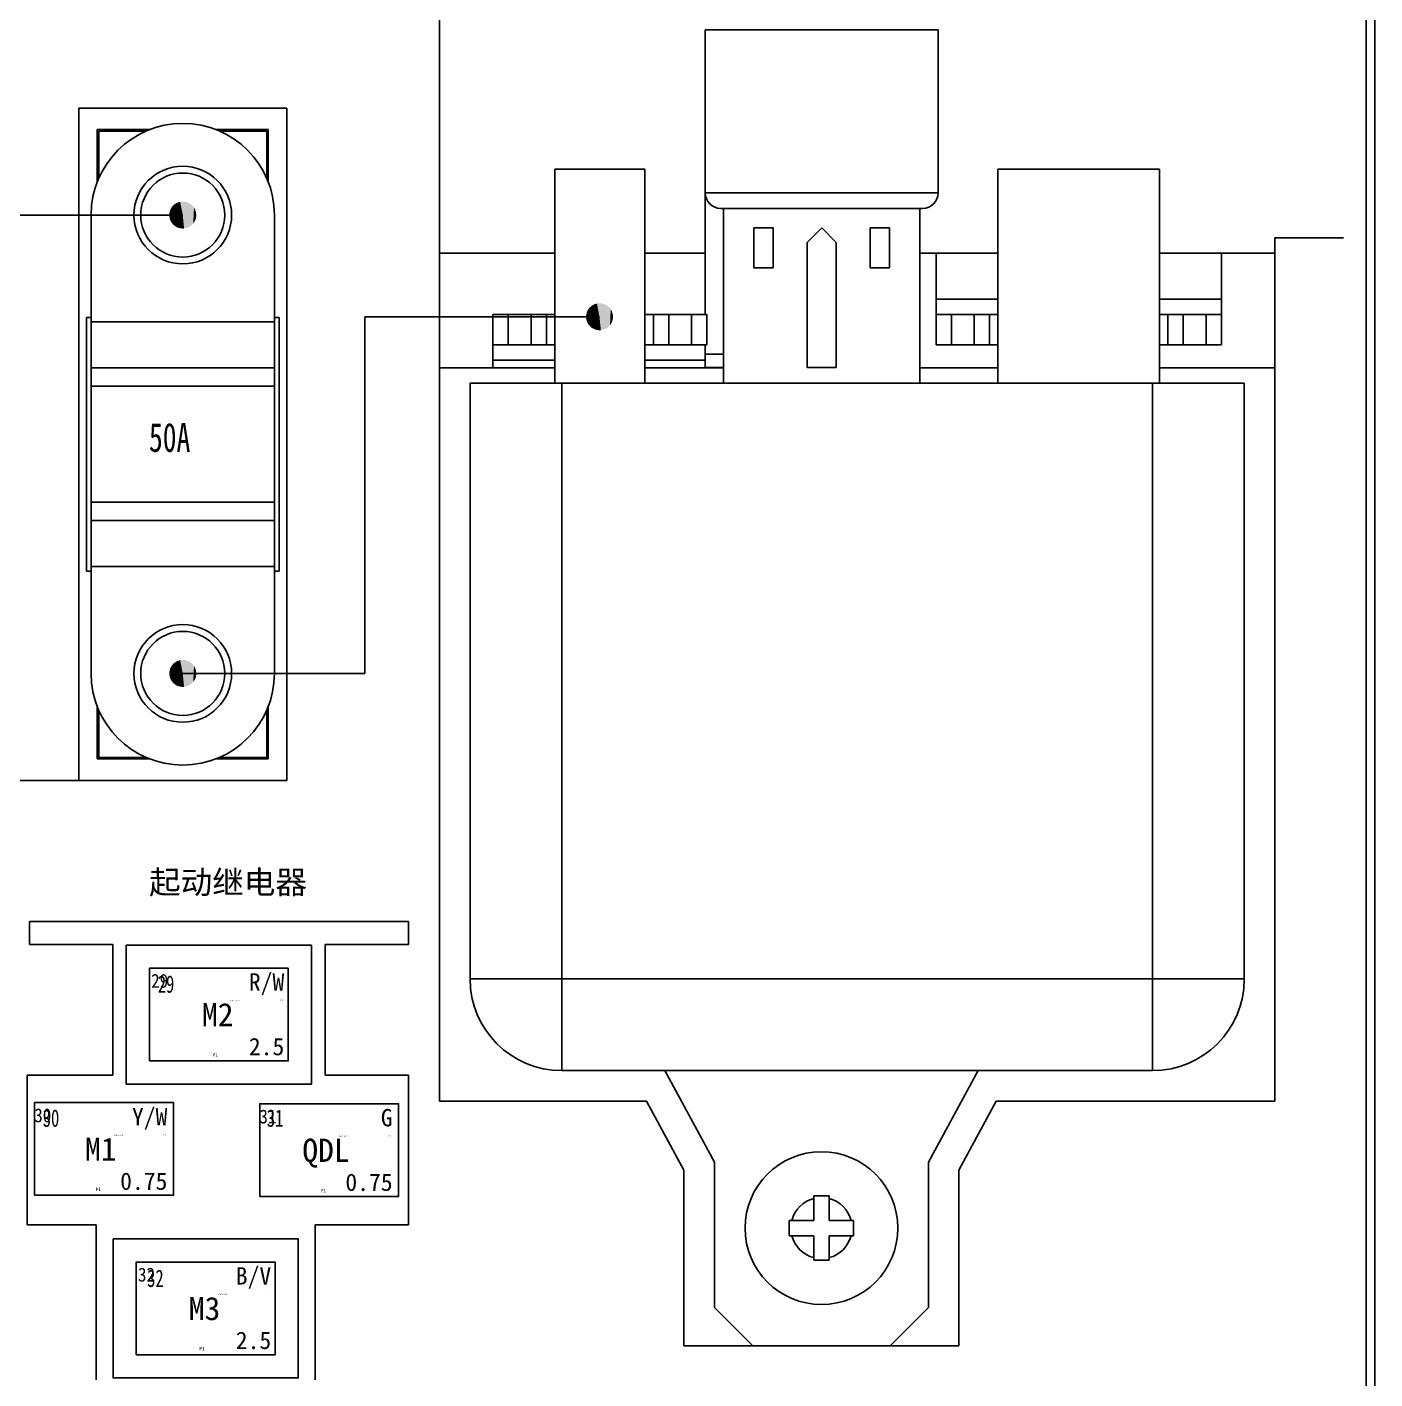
# Model space of a CAD drawing. Header units: millimetres. Extents: x -2653 to 6698, y -4403 to -42.
# Drawn here: x -1153.1 to -1036.7, y -778.5 to -661.7 of the extents above; entities that cross this region are included whole.
import ezdxf
from ezdxf.enums import TextEntityAlignment as Align

# ---------------------------------------------------------------- set-up
doc = ezdxf.new("R2010")
doc.units = ezdxf.units.MM
doc.header["$MEASUREMENT"] = 0
doc.layers.add('文字', color=3, linetype='Continuous')
doc.layers.add('轮廓线', color=7, linetype='Continuous')
for name, color, linetype, plot in [('隐藏-剥皮长度', 2, 'Continuous', False), ('隐藏-加余量', 1, 'Continuous', False), ('隐藏-备注', 1, 'Continuous', False), ('隐藏-孔位', 1, 'Continuous', False), ('隐藏-对应端子', 2, 'Continuous', False), ('隐藏-规格', 1, 'Continuous', False), ('隐藏-辅助信息', 3, 'Continuous', False), ('隐藏-防水栓', 2, 'Continuous', False)]:
    doc.layers.add(name, color=color, linetype=linetype, plot=plot)
doc.styles.add('CL', font='', dxfattribs={"height": 2})
doc.styles.get("Standard").update_dxf_attribs({"font": 'txt', "bigfont": 'gbcbig.shx'})
doc.styles.add('灯泡', font='', dxfattribs={"width": 0.7})
doc.styles.get('CL').set_extended_font_data('SimSun')
doc.styles.get('灯泡').set_extended_font_data('NSimSun')

# ---------------------------------------------------------------- blocks, each defined once
blk = doc.blocks.new('BX22012-1成')
at = {"color": 0, "lineweight": -3}
for p, q in [((1204.68, 284), (1204.68, 76.12)), ((1205.45, 284), (1205.45, 76.11)), ((1124.63, 146.69), (1124.63, 250.31)), ((1167.71, 239.24), (1147.59, 239.24)), ((1093.47, 232.49), (1093.47, 174.41)), ((1147.59, 225.16), (1167.71, 225.16)), ((1102.45, 223.25), (1044.27, 223.25)), ((1196.8, 221.27), (1196.8, 146.69)), ((1094.13, 214.41), (1094.13, 192.49)), ((1094.13, 192.49), (1094.13, 214.41)), ((1110.77, 192.49), (1110.77, 214.41)), ((1110.77, 214.41), (1110.77, 192.49)), ((1111.43, 192.49), (1111.43, 214.41)), ((1118.19, 183.65), (1118.19, 214.46)), ((1118.19, 214.46), (1138.45, 214.46)), ((1127.27, 208.73), (1127.27, 157.25)), ((1135.19, 208.73), (1186.84, 208.73)), ((1135.19, 208.73), (1135.19, 157.25)), ((1186.24, 157.25), (1186.24, 208.73)), ((1194.16, 157.25), (1194.16, 208.73)), ((1096.77, 174.41), (1033.81, 174.41)), ((1089.21, 162.21), (1121.94, 162.21)), ((1186.24, 157.25), (1135.19, 157.25)), ((1186.24, 149.33), (1135.19, 149.33))]:
    blk.add_line(p, q, dxfattribs=at)
at = {"color": 0, "lineweight": -3, "ltscale": 0.352045}
for p, q in [((1147.59, 225.16), (1147.59, 239.24)), ((1167.71, 225.16), (1167.71, 239.24))]:
    blk.add_line(p, q, dxfattribs=at)
at = {"color": 0, "lineweight": -3, "ltscale": 0.448799}
for p, q in [((1111.43, 232.49), (1093.47, 232.49)), ((1111.43, 174.41), (1093.47, 174.41))]:
    blk.add_line(p, q, dxfattribs=at)
at = {"color": 0, "lineweight": -3, "ltscale": 0.3399}
blk.add_line((1111.43, 232.49), (1111.43, 218.89), dxfattribs=at)
at = {"color": 0, "lineweight": -3, "ltscale": 0.113718}
for p, q in [((1095.06, 230.64), (1095.06, 226.09)), ((1095.06, 230.64), (1099.61, 230.64)), ((1095.06, 180.81), (1095.06, 176.26)), ((1099.61, 176.26), (1095.06, 176.26))]:
    blk.add_line(p, q, dxfattribs=at)
at = {"color": 0, "lineweight": -3, "ltscale": 0.10237}
for p, q in [((1095.19, 230.51), (1095.19, 226.42)), ((1099.28, 230.51), (1095.19, 230.51)), ((1109.71, 226.42), (1109.71, 230.51)), ((1095.19, 176.39), (1099.28, 176.39))]:
    blk.add_line(p, q, dxfattribs=at)
at = {"color": 0, "lineweight": -3, "ltscale": 0.113715}
for p, q in [((1105.29, 230.64), (1109.84, 230.64)), ((1109.84, 176.26), (1105.29, 176.26))]:
    blk.add_line(p, q, dxfattribs=at)
at = {"color": 0, "lineweight": -3, "ltscale": 0.102367}
for p, q in [((1109.71, 230.51), (1105.61, 230.51)), ((1105.61, 176.39), (1109.71, 176.39))]:
    blk.add_line(p, q, dxfattribs=at)
at = {"color": 0, "lineweight": -3, "ltscale": 0.113713}
blk.add_line((1109.84, 226.09), (1109.84, 230.64), dxfattribs=at)
at = {"color": 0, "lineweight": -3, "ltscale": 0.462}
for p, q in [((1134.59, 208.73), (1134.59, 227.21)), ((1142.38, 208.73), (1142.38, 227.21)), ((1172.87, 208.73), (1172.87, 227.21)), ((1186.84, 208.73), (1186.84, 227.21))]:
    blk.add_line(p, q, dxfattribs=at)
at = {"color": 0, "lineweight": -3, "ltscale": 0.194699}
blk.add_line((1142.38, 227.21), (1134.59, 227.21), dxfattribs=at)
at = {"color": 0, "lineweight": -3, "ltscale": 0.194701}
blk.add_line((1186.84, 227.21), (1172.87, 227.21), dxfattribs=at)
at = {"color": 0, "lineweight": -3, "ltscale": 0.262218}
blk.add_line((1147.59, 214.67), (1147.59, 225.16), dxfattribs=at)
at = {"color": 0, "lineweight": -3, "ltscale": 0.231}
for p, q in [((1094.53, 214.01), (1094.53, 223.25)), ((1110.37, 223.25), (1110.37, 214.01)), ((1094.53, 183.65), (1094.53, 192.89)), ((1110.37, 192.89), (1110.37, 183.65))]:
    blk.add_line(p, q, dxfattribs=at)
at = {"color": 0, "lineweight": -3, "ltscale": 0.435864}
blk.add_line((1148.93, 223.82), (1166.37, 223.82), dxfattribs=at)
at = {"color": 0, "lineweight": -3, "ltscale": 0.37719}
for p, q in [((1149.17, 208.73), (1149.17, 223.82)), ((1166.13, 208.73), (1166.13, 223.82))]:
    blk.add_line(p, q, dxfattribs=at)
at = {"color": 0, "lineweight": -3, "ltscale": 0.041911}
for p, q in [((1151.78, 222.14), (1153.46, 222.14)), ((1153.46, 218.7), (1151.78, 218.7))]:
    blk.add_line(p, q, dxfattribs=at)
at = {"color": 0, "lineweight": -3, "ltscale": 0.086026}
for p, q in [((1151.78, 218.7), (1151.78, 222.14)), ((1153.46, 218.7), (1153.46, 222.14)), ((1161.84, 218.7), (1161.84, 222.14)), ((1163.52, 218.7), (1163.52, 222.14))]:
    blk.add_line(p, q, dxfattribs=at)
at = {"color": 0, "lineweight": -3, "ltscale": 0.044452}
for p, q in [((1157.65, 222.14), (1156.39, 220.88)), ((1158.91, 220.88), (1157.65, 222.14))]:
    blk.add_line(p, q, dxfattribs=at)
at = {"color": 0, "lineweight": -3, "ltscale": 0.04191}
for p, q in [((1161.84, 222.14), (1163.52, 222.14)), ((1163.52, 218.7), (1161.84, 218.7))]:
    blk.add_line(p, q, dxfattribs=at)
at = {"color": 0, "lineweight": -3, "ltscale": 0.270319}
for p, q in [((1156.39, 220.88), (1156.39, 210.07)), ((1158.91, 210.07), (1158.91, 220.88))]:
    blk.add_line(p, q, dxfattribs=at)
at = {"color": 0, "lineweight": -3, "ltscale": 0.148499}
blk.add_line((1196.8, 221.27), (1202.74, 221.27), dxfattribs=at)
at = {"color": 0, "lineweight": -3, "ltscale": 0.249149}
for p, q in [((1134.59, 219.95), (1124.63, 219.95)), ((1134.59, 210.05), (1124.63, 210.05))]:
    blk.add_line(p, q, dxfattribs=at)
at = {"color": 0, "lineweight": -3, "ltscale": 0.130257}
for p, q in [((1147.59, 219.95), (1142.38, 219.95)), ((1147.59, 210.71), (1142.38, 210.71))]:
    blk.add_line(p, q, dxfattribs=at)
at = {"color": 0, "lineweight": -3, "ltscale": 0.168518}
for p, q in [((1172.87, 219.95), (1166.13, 219.95)), ((1172.87, 210.05), (1166.13, 210.05))]:
    blk.add_line(p, q, dxfattribs=at)
at = {"color": 0, "lineweight": -3, "ltscale": 0.098999}
for p, q in [((1167.53, 215.99), (1167.53, 219.95)), ((1192.18, 215.99), (1192.18, 219.95))]:
    blk.add_line(p, q, dxfattribs=at)
at = {"color": 0, "lineweight": -3, "ltscale": 0.249152}
for p, q in [((1196.8, 219.95), (1186.84, 219.95)), ((1196.8, 210.05), (1186.84, 210.05))]:
    blk.add_line(p, q, dxfattribs=at)
at = {"color": 0, "lineweight": -3, "ltscale": 0.112201}
for p, q in [((1111.43, 214.41), (1111.43, 218.89)), ((1111.43, 188.01), (1111.43, 192.49))]:
    blk.add_line(p, q, dxfattribs=at)
at = {"color": 0, "lineweight": -3, "ltscale": 0.13365}
for p, q in [((1172.87, 215.99), (1167.53, 215.99)), ((1192.18, 215.99), (1186.84, 215.99))]:
    blk.add_line(p, q, dxfattribs=at)
at = {"color": 0, "lineweight": -3, "ltscale": 0.033}
for p, q in [((1167.53, 214.67), (1167.53, 215.99)), ((1192.18, 215.99), (1192.18, 214.67)), ((1129.25, 214.67), (1130.57, 214.67)), ((1132.55, 214.67), (1133.87, 214.67)), ((1146.41, 214.67), (1147.73, 214.67)), ((1167.53, 214.67), (1168.85, 214.67)), ((1170.83, 214.67), (1172.15, 214.67)), ((1187.56, 214.67), (1188.88, 214.67)), ((1129.25, 212.03), (1130.57, 212.03)), ((1129.25, 210.71), (1129.25, 212.03)), ((1132.55, 212.03), (1133.87, 212.03)), ((1146.41, 212.03), (1147.73, 212.03)), ((1167.53, 212.03), (1168.85, 212.03)), ((1170.83, 212.03), (1172.15, 212.03)), ((1187.56, 212.03), (1188.88, 212.03))]:
    blk.add_line(p, q, dxfattribs=at)
at = {"color": 0, "lineweight": -3, "ltscale": 0.009899}
for p, q in [((1094.53, 214.41), (1094.13, 214.41)), ((1094.53, 214.41), (1094.13, 214.41)), ((1094.53, 192.49), (1094.13, 192.49)), ((1094.53, 192.49), (1094.13, 192.49))]:
    blk.add_line(p, q, dxfattribs=at)
at = {"color": 0, "lineweight": -3, "ltscale": 0.099001}
for p, q in [((1094.53, 210.05), (1094.53, 214.01)), ((1110.37, 214.01), (1110.37, 210.05))]:
    blk.add_line(p, q, dxfattribs=at)
at = {"color": 0, "lineweight": -3, "ltscale": 0.396}
for p, q in [((1110.37, 214.01), (1094.53, 214.01)), ((1110.37, 210.05), (1094.53, 210.05)), ((1110.37, 208.47), (1094.53, 208.47)), ((1094.53, 198.43), (1110.37, 198.43)), ((1110.37, 196.85), (1094.53, 196.85)), ((1110.37, 192.89), (1094.53, 192.89))]:
    blk.add_line(p, q, dxfattribs=at)
at = {"color": 0, "lineweight": -3, "ltscale": 0.0099}
for p, q in [((1110.77, 214.41), (1110.37, 214.41)), ((1110.77, 214.41), (1110.37, 214.41)), ((1110.77, 192.49), (1110.37, 192.49)), ((1110.77, 192.49), (1110.37, 192.49))]:
    blk.add_line(p, q, dxfattribs=at)
at = {"color": 0, "lineweight": -3, "ltscale": 0.066}
for p, q in [((1129.25, 212.03), (1129.25, 214.67)), ((1130.57, 212.03), (1130.57, 214.67)), ((1132.55, 212.03), (1132.55, 214.67)), ((1133.87, 212.03), (1133.87, 214.67)), ((1143.11, 212.03), (1143.11, 214.67)), ((1144.43, 212.03), (1144.43, 214.67)), ((1146.41, 212.03), (1146.41, 214.67)), ((1147.73, 212.03), (1147.73, 214.67)), ((1167.53, 212.03), (1167.53, 214.67)), ((1168.85, 212.03), (1168.85, 214.67)), ((1170.83, 212.03), (1170.83, 214.67)), ((1172.15, 212.03), (1172.15, 214.67)), ((1187.56, 212.03), (1187.56, 214.67)), ((1188.88, 212.03), (1188.88, 214.67)), ((1190.86, 212.03), (1190.86, 214.67)), ((1192.18, 212.03), (1192.18, 214.67))]:
    blk.add_line(p, q, dxfattribs=at)
at = {"color": 0, "lineweight": -3, "ltscale": 0.0495}
for p, q in [((1132.55, 214.67), (1130.57, 214.67)), ((1170.83, 214.67), (1168.85, 214.67)), ((1132.55, 212.03), (1130.57, 212.03)), ((1170.83, 212.03), (1168.85, 212.03)), ((1089.21, 162.21), (1089.21, 160.23)), ((1121.94, 162.21), (1121.94, 160.23))]:
    blk.add_line(p, q, dxfattribs=at)
at = {"color": 0, "lineweight": -3, "ltscale": 0.01815}
for p, q in [((1133.87, 214.67), (1134.59, 214.67)), ((1172.15, 214.67), (1172.87, 214.67)), ((1186.84, 214.67), (1187.56, 214.67)), ((1133.87, 212.03), (1134.59, 212.03)), ((1172.15, 212.03), (1172.87, 212.03)), ((1186.84, 212.03), (1187.56, 212.03))]:
    blk.add_line(p, q, dxfattribs=at)
at = {"color": 0, "lineweight": -3, "ltscale": 0.018152}
for p, q in [((1142.38, 214.67), (1143.11, 214.67)), ((1142.38, 212.03), (1143.11, 212.03))]:
    blk.add_line(p, q, dxfattribs=at)
at = {"color": 0, "lineweight": -3, "ltscale": 0.032999}
for p, q in [((1143.11, 214.67), (1144.43, 214.67)), ((1190.86, 214.67), (1192.18, 214.67)), ((1143.11, 212.03), (1144.43, 212.03)), ((1190.86, 212.03), (1192.18, 212.03)), ((1158.29, 138.51), (1156.97, 138.51)), ((1156.97, 132.96), (1158.29, 132.96))]:
    blk.add_line(p, q, dxfattribs=at)
at = {"color": 0, "lineweight": -3, "ltscale": 0.049501}
for p, q in [((1146.41, 214.67), (1144.43, 214.67)), ((1190.86, 214.67), (1188.88, 214.67)), ((1146.41, 212.03), (1144.43, 212.03)), ((1190.86, 212.03), (1188.88, 212.03))]:
    blk.add_line(p, q, dxfattribs=at)
at = {"color": 0, "lineweight": -3, "ltscale": 0.019635}
blk.add_line((1147.59, 211.24), (1147.59, 212.03), dxfattribs=at)
at = {"color": 0, "lineweight": -3, "ltscale": 0.133649}
blk.add_line((1134.59, 210.71), (1129.25, 210.71), dxfattribs=at)
at = {"color": 0, "lineweight": -3, "ltscale": 0.016499}
blk.add_line((1129.25, 210.71), (1129.25, 210.05), dxfattribs=at)
at = {"color": 0, "lineweight": -3, "ltscale": 0.029337}
blk.add_line((1147.59, 210.07), (1147.59, 211.24), dxfattribs=at)
at = {"color": 0, "lineweight": -3, "ltscale": 0.039398}
for p, q in [((1147.59, 211.24), (1149.17, 211.24)), ((1147.59, 210.07), (1149.17, 210.07))]:
    blk.add_line(p, q, dxfattribs=at)
at = {"color": 0, "lineweight": -3, "ltscale": 0.039601}
for p, q in [((1094.53, 208.47), (1094.53, 210.05)), ((1110.37, 210.05), (1110.37, 208.47))]:
    blk.add_line(p, q, dxfattribs=at)
at = {"color": 0, "lineweight": -3, "ltscale": 0.169652}
blk.add_line((1149.17, 210.05), (1142.38, 210.05), dxfattribs=at)
at = {"color": 0, "lineweight": -3, "ltscale": 0.000527954}
blk.add_line((1147.73, 210.05), (1147.73, 210.07), dxfattribs=at)
at = {"color": 0, "lineweight": -3, "ltscale": 0.062863}
blk.add_line((1156.39, 210.07), (1158.91, 210.07), dxfattribs=at)
at = {"color": 0, "lineweight": -3, "ltscale": 0.250799}
for p, q in [((1094.53, 198.43), (1094.53, 208.47)), ((1110.37, 208.47), (1110.37, 198.43))]:
    blk.add_line(p, q, dxfattribs=at)
at = {"color": 0, "lineweight": -3, "ltscale": 0.198}
for p, q in [((1127.27, 208.73), (1135.19, 208.73)), ((1127.27, 157.25), (1135.19, 157.25)), ((1135.19, 149.33), (1135.19, 157.25)), ((1186.24, 149.33), (1186.24, 157.25))]:
    blk.add_line(p, q, dxfattribs=at)
at = {"color": 0, "lineweight": -3, "ltscale": 0.424127}
blk.add_line((1166.13, 208.73), (1149.17, 208.73), dxfattribs=at)
at = {"color": 0, "lineweight": -3, "ltscale": 0.198001}
for p, q in [((1186.24, 208.73), (1194.16, 208.73)), ((1194.16, 157.25), (1186.24, 157.25))]:
    blk.add_line(p, q, dxfattribs=at)
at = {"color": 0, "lineweight": -3, "ltscale": 0.0396}
for p, q in [((1094.53, 196.85), (1094.53, 198.43)), ((1110.37, 198.43), (1110.37, 196.85))]:
    blk.add_line(p, q, dxfattribs=at)
at = {"color": 0, "lineweight": -3, "ltscale": 0.099}
for p, q in [((1094.53, 192.89), (1094.53, 196.85)), ((1110.37, 196.85), (1110.37, 192.89))]:
    blk.add_line(p, q, dxfattribs=at)
at = {"color": 0, "lineweight": -3, "ltscale": 0.339899}
blk.add_line((1111.43, 188.01), (1111.43, 174.41), dxfattribs=at)
at = {"color": 0, "lineweight": -3, "ltscale": 0.393605}
blk.add_line((1102.45, 183.65), (1118.19, 183.65), dxfattribs=at)
at = {"color": 0, "lineweight": -3, "ltscale": 0.102369}
for p, q in [((1095.19, 180.48), (1095.19, 176.39)), ((1109.71, 176.39), (1109.71, 180.48))]:
    blk.add_line(p, q, dxfattribs=at)
at = {"color": 0, "lineweight": -3, "ltscale": 0.113714}
blk.add_line((1109.84, 176.26), (1109.84, 180.81), dxfattribs=at)
at = {"color": 0, "lineweight": -3, "ltscale": 0.17985}
for p, q in [((1096.4, 160.23), (1089.21, 160.23)), ((1096.4, 148.94), (1089, 148.94))]:
    blk.add_line(p, q, dxfattribs=at)
at = {"color": 0, "lineweight": -3, "ltscale": 0.28215}
for p, q in [((1096.4, 160.23), (1096.4, 148.94)), ((1114.75, 148.94), (1114.75, 160.23))]:
    blk.add_line(p, q, dxfattribs=at)
at = {"color": 0, "lineweight": -3, "ltscale": 0.179848}
for p, q in [((1121.94, 160.23), (1114.75, 160.23)), ((1121.94, 148.94), (1114.75, 148.94))]:
    blk.add_line(p, q, dxfattribs=at)
at = {"color": 0, "lineweight": -3, "ltscale": 0.323399}
for p, q in [((1089, 136), (1089, 148.94)), ((1121.94, 148.94), (1121.94, 136))]:
    blk.add_line(p, q, dxfattribs=at)
at = {"color": 0, "lineweight": -3, "ltscale": 0.225181}
for p, q in [((1148.39, 141.41), (1144.1, 149.33)), ((1166.87, 141.41), (1171.16, 149.33))]:
    blk.add_line(p, q, dxfattribs=at)
at = {"color": 0, "lineweight": -3, "ltscale": 0.44744}
blk.add_line((1142.52, 146.69), (1124.63, 146.69), dxfattribs=at)
at = {"color": 0, "lineweight": -3, "ltscale": 0.169144}
for p, q in [((1145.75, 140.74), (1142.52, 146.69)), ((1172.73, 146.69), (1169.51, 140.74))]:
    blk.add_line(p, q, dxfattribs=at)
at = {"color": 0, "lineweight": -3, "ltscale": 0.447441}
blk.add_line((1196.8, 146.69), (1172.73, 146.69), dxfattribs=at)
at = {"color": 0, "lineweight": -3, "ltscale": 0.313499}
for p, q in [((1148.39, 141.41), (1148.39, 128.87)), ((1166.87, 128.87), (1166.87, 141.41))]:
    blk.add_line(p, q, dxfattribs=at)
at = {"color": 0, "lineweight": -3, "ltscale": 0.379273}
for p, q in [((1145.75, 125.57), (1145.75, 140.74)), ((1169.51, 125.57), (1169.51, 140.74))]:
    blk.add_line(p, q, dxfattribs=at)
at = {"color": 0, "lineweight": -3, "ltscale": 0.005395}
for p, q in [((1156.97, 138.51), (1156.97, 138.29)), ((1158.29, 138.29), (1158.29, 138.51))]:
    blk.add_line(p, q, dxfattribs=at)
at = {"color": 0, "lineweight": -3, "ltscale": 0.047404}
for p, q in [((1156.97, 136.39), (1156.97, 138.29)), ((1158.29, 138.29), (1158.29, 136.39)), ((1158.29, 136.39), (1160.18, 136.39)), ((1156.97, 133.18), (1156.97, 135.07)), ((1160.18, 135.07), (1158.29, 135.07)), ((1158.29, 135.07), (1158.29, 133.18))]:
    blk.add_line(p, q, dxfattribs=at)
at = {"color": 0, "lineweight": -3, "ltscale": 0.18975}
blk.add_line((1089, 136), (1094.97, 136), dxfattribs=at)
at = {"color": 0, "lineweight": -3, "ltscale": 0.33495}
for p, q in [((1094.97, 136), (1094.97, 122.61)), ((1113.88, 136), (1113.88, 122.61))]:
    blk.add_line(p, q, dxfattribs=at)
at = {"color": 0, "lineweight": -3, "ltscale": 0.2508}
blk.add_line((1113.88, 136), (1121.94, 136), dxfattribs=at)
at = {"color": 0, "lineweight": -3, "ltscale": 0.0165}
for p, q in [((1154.85, 135.73), (1154.85, 136.39)), ((1154.85, 135.07), (1154.85, 135.73)), ((1160.4, 135.73), (1160.4, 136.39)), ((1160.4, 135.07), (1160.4, 135.73))]:
    blk.add_line(p, q, dxfattribs=at)
at = {"color": 0, "lineweight": -3, "ltscale": 0.005396}
for p, q in [((1154.85, 136.39), (1155.07, 136.39)), ((1160.4, 136.39), (1160.18, 136.39)), ((1155.07, 135.07), (1154.85, 135.07)), ((1160.18, 135.07), (1160.4, 135.07)), ((1156.97, 133.18), (1156.97, 132.96)), ((1158.29, 133.18), (1158.29, 132.96))]:
    blk.add_line(p, q, dxfattribs=at)
at = {"color": 0, "lineweight": -3, "ltscale": 0.047406}
for p, q in [((1155.07, 136.39), (1156.97, 136.39)), ((1156.97, 135.07), (1155.07, 135.07))]:
    blk.add_line(p, q, dxfattribs=at)
at = {"color": 0, "lineweight": -3, "ltscale": 0.116673}
blk.add_line((1151.69, 125.57), (1148.39, 128.87), dxfattribs=at)
at = {"color": 0, "lineweight": -3, "ltscale": 0.116674}
blk.add_line((1163.57, 125.57), (1166.87, 128.87), dxfattribs=at)
at = {"color": 0, "lineweight": -3, "ltscale": 0.1485}
for p, q in [((1145.75, 125.57), (1151.69, 125.57)), ((1163.57, 125.57), (1169.51, 125.57))]:
    blk.add_line(p, q, dxfattribs=at)
at = {"color": 0, "lineweight": -3, "ltscale": 0.296999}
blk.add_line((1151.69, 125.57), (1163.57, 125.57), dxfattribs=at)
for points in [[(1097.56, 160.17), (1113.56, 160.17), (1113.56, 148.17), (1097.56, 148.17)], [(1096.43, 134.79), (1112.43, 134.79), (1112.43, 122.79), (1096.43, 122.79)]]:
    blk.add_lwpolyline(points, close=True)
at = {"color": 0, "lineweight": -3}
for points in [[(1099.56, 150.17), (1111.56, 150.17), (1111.56, 158.17), (1099.56, 158.17)], [(1089.64, 138.57), (1101.64, 138.57), (1101.64, 146.57), (1089.64, 146.57)], [(1109.1, 138.47), (1121.1, 138.47), (1121.1, 146.47), (1109.1, 146.47)], [(1098.43, 124.79), (1110.43, 124.79), (1110.43, 132.79), (1098.43, 132.79)]]:
    blk.add_lwpolyline(points, close=True, dxfattribs=at)
for centre, radius in [((1102.45, 223.25), 4.22), ((1102.45, 223.25), 3.63), ((1102.45, 183.65), 4.22), ((1102.45, 183.65), 3.63), ((1157.63, 135.73), 6.6)]:
    blk.add_circle(centre, radius, dxfattribs=at)
for centre, radius, start, end in [((1102.45, 223.25), 7.92, 0, 180), ((1148.93, 225.16), 1.34, 180, 270), ((1166.37, 225.16), 1.34, 270, 0), ((1102.45, 183.65), 7.92, 180, 0), ((1135.19, 157.25), 7.92, 180, 270), ((1186.24, 157.25), 7.92, 270, 0), ((1157.63, 135.73), 2.64, 104.4775, 165.5225), ((1157.63, 135.73), 2.64, 14.4775, 75.5225), ((1157.63, 135.73), 2.64, 194.4775, 255.5225), ((1157.63, 135.73), 2.64, 284.4775, 345.5225)]:
    blk.add_arc(centre, radius, start, end, dxfattribs=at)
for points in [[(1102.45, 223.25), (1102.22, 224.39), (1101.8, 224.22), (1102, 224.33)], [(1102.45, 223.25), (1102.56, 222.09), (1102.22, 224.39), (1102.45, 224.42)], [(1102.68, 224.39), (1102.45, 224.42), (1102.68, 222.11), (1102.56, 222.09)], [(1102.68, 224.39), (1102.68, 222.11), (1102.9, 224.33), (1102.79, 222.13)], [(1102.79, 222.13), (1102.9, 222.17), (1102.9, 224.33), (1103, 222.22)], [(1102.9, 224.33), (1103, 222.22), (1103.1, 224.22), (1103.1, 222.28)], [(1102.45, 223.25), (1101.31, 223.48), (1101.29, 223.14), (1101.28, 223.25)], [(1102.45, 223.25), (1101.29, 223.14), (1101.33, 222.91), (1101.31, 223.02)], [(1102.45, 223.25), (1101.48, 223.9), (1101.31, 223.48), (1101.37, 223.7)], [(1102.45, 223.25), (1101.33, 222.91), (1101.42, 222.7), (1101.37, 222.8)], [(1102.45, 223.25), (1101.42, 222.7), (1101.55, 222.51), (1101.48, 222.6)], [(1102.45, 223.25), (1101.8, 224.22), (1101.48, 223.9), (1101.62, 224.08)], [(1102.45, 223.25), (1101.55, 222.51), (1101.71, 222.35), (1101.62, 222.42)], [(1102.45, 223.25), (1101.71, 222.35), (1101.9, 222.22), (1101.8, 222.28)], [(1102.45, 223.25), (1101.9, 222.22), (1102.11, 222.13), (1102, 222.17)], [(1102.45, 223.25), (1102.11, 222.13), (1102.34, 222.09), (1102.22, 222.11)], [(1102.45, 223.25), (1102.34, 222.09), (1102.56, 222.09), (1102.45, 222.08)], [(1103.27, 224.08), (1103.1, 224.22), (1103.27, 222.42), (1103.19, 222.35)], [(1103.1, 224.22), (1103.1, 222.28), (1103.19, 222.35)], [(1103.27, 224.08), (1103.27, 222.42), (1103.42, 223.9), (1103.35, 222.51)], [(1103.35, 222.51), (1103.42, 222.6), (1103.42, 223.9), (1103.48, 222.7)], [(1103.42, 223.9), (1103.48, 222.7), (1103.53, 223.7), (1103.53, 222.8)], [(1103.59, 223.48), (1103.53, 223.7), (1103.59, 223.02), (1103.57, 222.91)], [(1103.53, 223.7), (1103.53, 222.8), (1103.57, 222.91)], [(1103.59, 223.48), (1103.59, 223.02), (1103.62, 223.25), (1103.61, 223.14)], [(1138.45, 214.46), (1137.48, 215.11), (1137.31, 214.69), (1137.38, 214.91)], [(1138.45, 214.46), (1137.81, 215.43), (1137.48, 215.11), (1137.63, 215.29)], [(1138.45, 214.46), (1138.23, 215.61), (1137.81, 215.43), (1138.01, 215.54)], [(1138.45, 214.46), (1138.57, 213.3), (1138.23, 215.61), (1138.45, 215.63)], [(1138.68, 215.61), (1138.45, 215.63), (1138.68, 213.32), (1138.57, 213.3)], [(1138.68, 215.61), (1138.68, 213.32), (1138.9, 215.54), (1138.79, 213.35)], [(1138.79, 213.35), (1138.9, 213.39), (1138.9, 215.54), (1139, 213.44)], [(1138.9, 215.54), (1139, 213.44), (1139.1, 215.43), (1139.1, 213.49)], [(1139.28, 215.29), (1139.1, 215.43), (1139.28, 213.64), (1139.19, 213.56)], [(1139.1, 215.43), (1139.1, 213.49), (1139.19, 213.56)], [(1139.28, 215.29), (1139.28, 213.64), (1139.42, 215.11), (1139.36, 213.72)], [(1139.36, 213.72), (1139.42, 213.82), (1139.42, 215.11), (1139.48, 213.91)], [(1139.42, 215.11), (1139.48, 213.91), (1139.53, 214.91), (1139.53, 214.02)], [(1139.6, 214.69), (1139.53, 214.91), (1139.6, 214.24), (1139.57, 214.13)], [(1139.53, 214.91), (1139.53, 214.02), (1139.57, 214.13)], [(1138.45, 214.46), (1137.31, 214.69), (1137.29, 214.35), (1137.29, 214.46)], [(1138.45, 214.46), (1137.29, 214.35), (1137.34, 214.13), (1137.31, 214.24)], [(1138.45, 214.46), (1137.34, 214.13), (1137.42, 213.91), (1137.38, 214.02)], [(1138.45, 214.46), (1137.42, 213.91), (1137.55, 213.72), (1137.48, 213.82)], [(1138.45, 214.46), (1137.55, 213.72), (1137.71, 213.56), (1137.63, 213.64)], [(1138.45, 214.46), (1137.71, 213.56), (1137.9, 213.44), (1137.81, 213.49)], [(1138.45, 214.46), (1137.9, 213.44), (1138.11, 213.35), (1138.01, 213.39)], [(1138.45, 214.46), (1138.11, 213.35), (1138.34, 213.3), (1138.23, 213.32)], [(1138.45, 214.46), (1138.34, 213.3), (1138.57, 213.3), (1138.45, 213.3)], [(1139.6, 214.69), (1139.6, 214.24), (1139.62, 214.46), (1139.61, 214.35)], [(1102.45, 183.65), (1101.8, 184.62), (1101.48, 184.3), (1101.62, 184.48)], [(1102.45, 183.65), (1102.22, 184.79), (1101.8, 184.62), (1102, 184.73)], [(1102.45, 183.65), (1102.56, 182.49), (1102.22, 184.79), (1102.45, 184.82)], [(1102.68, 184.79), (1102.45, 184.82), (1102.68, 182.51), (1102.56, 182.49)], [(1102.68, 184.79), (1102.68, 182.51), (1102.9, 184.73), (1102.79, 182.53)], [(1102.79, 182.53), (1102.9, 182.57), (1102.9, 184.73), (1103, 182.62)], [(1102.9, 184.73), (1103, 182.62), (1103.1, 184.62), (1103.1, 182.68)], [(1103.27, 184.48), (1103.1, 184.62), (1103.27, 182.83), (1103.19, 182.75)], [(1103.1, 184.62), (1103.1, 182.68), (1103.19, 182.75)], [(1102.45, 183.65), (1101.31, 183.88), (1101.29, 183.54), (1101.28, 183.65)], [(1102.45, 183.65), (1101.29, 183.54), (1101.33, 183.31), (1101.31, 183.42)], [(1102.45, 183.65), (1101.48, 184.3), (1101.31, 183.88), (1101.37, 184.1)], [(1102.45, 183.65), (1101.33, 183.31), (1101.42, 183.1), (1101.37, 183.2)], [(1102.45, 183.65), (1101.42, 183.1), (1101.55, 182.91), (1101.48, 183)], [(1102.45, 183.65), (1101.55, 182.91), (1101.71, 182.75), (1101.62, 182.83)], [(1102.45, 183.65), (1101.71, 182.75), (1101.9, 182.62), (1101.8, 182.68)], [(1102.45, 183.65), (1101.9, 182.62), (1102.11, 182.53), (1102, 182.57)], [(1102.45, 183.65), (1102.11, 182.53), (1102.34, 182.49), (1102.22, 182.51)], [(1102.45, 183.65), (1102.34, 182.49), (1102.56, 182.49), (1102.45, 182.48)], [(1103.27, 184.48), (1103.27, 182.83), (1103.42, 184.3), (1103.35, 182.91)], [(1103.35, 182.91), (1103.42, 183), (1103.42, 184.3), (1103.48, 183.1)], [(1103.42, 184.3), (1103.48, 183.1), (1103.53, 184.1), (1103.53, 183.2)], [(1103.59, 183.88), (1103.53, 184.1), (1103.59, 183.42), (1103.57, 183.31)], [(1103.53, 184.1), (1103.53, 183.2), (1103.57, 183.31)], [(1103.59, 183.88), (1103.59, 183.42), (1103.62, 183.65), (1103.61, 183.54)]]:
    blk.add_solid(points, dxfattribs=at)
at = {"color": 0, "lineweight": -3, "char_height": 1.5, "width": 3.6791, "attachment_point": 1, "style": '灯泡'}
for s, insert in [('29', (1100.29, 157.56)), ('30', (1090.35, 145.98)), ('31', (1109.71, 145.98)), ('32', (1099.37, 132.14))]:
    blk.add_mtext(s, dxfattribs=dict(at, insert=insert))
at = {"layer": '文字', "color": 0, "lineweight": -3, "insert": (1099.53, 205.29), "char_height": 2.5, "width": 10.5673, "attachment_point": 1, "style": '灯泡'}
blk.add_mtext('50A', dxfattribs=at)
blk = doc.blocks.new('电线2')
at = {"layer": '轮廓线', "color": 7, "style": 'CL', "flags": 4}
for tag, p in [('颜色', (5.88, 2.8)), ('线径', (5.88, -2.78))]:
    blk.add_attdef(tag, text='', height=1.5, dxfattribs=at).set_placement(p, align=Align.MIDDLE_RIGHT)
blk.add_attdef('线号', text='', height=2, dxfattribs=at).set_placement((0.13, -0.02), align=Align.MIDDLE_CENTER)
at = {"layer": '隐藏-剥皮长度', "color": 2, "style": 'CL', "width": 0.9, "flags": 4}
blk.add_attdef('剥皮', text='', height=0.1, dxfattribs=at).set_placement((5.74, 1.22), align=Align.MIDDLE_RIGHT)
at = {"layer": '隐藏-加余量', "color": 1, "style": 'CL', "width": 0.9, "flags": 4}
blk.add_attdef('加余量', text='', height=0.1, dxfattribs=at).set_placement((5.74, 1.36), align=Align.MIDDLE_RIGHT)
at = {"layer": '隐藏-备注', "color": 1, "style": 'CL', "width": 0.9, "flags": 5}
blk.add_attdef('备注', text='', height=0.1, dxfattribs=at).set_placement((3.7, -1.38), align=Align.MIDDLE_CENTER)
at = {"layer": '隐藏-孔位', "color": 6, "style": 'CL', "width": 0.9, "flags": 4}
blk.add_attdef('孔位', text='', height=1.2, dxfattribs=at).set_placement((-5.62, 2.91), align=Align.MIDDLE_LEFT)
at = {"layer": '隐藏-对应端子', "color": 2, "style": 'CL', "width": 0.9, "flags": 4}
blk.add_attdef('对应簧片', text='', height=0.1, dxfattribs=at).set_placement((2.06, 1.21), align=Align.MIDDLE_RIGHT)
at = {"layer": '隐藏-规格', "color": 1, "style": 'CL', "width": 0.9, "flags": 5}
blk.add_attdef('规格', text='', height=0.2, dxfattribs=at).set_placement((5.74, -1.39), align=Align.MIDDLE_RIGHT)
at = {"layer": '隐藏-辅助信息', "color": 3, "style": 'CL', "width": 0.9, "flags": 5}
for tag, p in [('供方编码', (3.7, 1.24)), ('编码', (3.7, 1.37))]:
    blk.add_attdef(tag, text='', height=0.1, dxfattribs=at).set_placement(p, align=Align.MIDDLE_CENTER)
at = {"layer": '隐藏-辅助信息', "color": 2, "style": 'CL', "width": 0.9, "flags": 5}
for tag, p in [('辅助', (3.7, 1.51)), ('标识管', (3.7, -1.14))]:
    blk.add_attdef(tag, text='', height=0.1, dxfattribs=at).set_placement(p, align=Align.MIDDLE_CENTER)
at = {"layer": '隐藏-辅助信息', "color": 3, "style": 'CL', "width": 0.9, "flags": 5}
for tag, p in [('线种', (2.06, -1.26)), ('工位', (2.06, -1.38))]:
    blk.add_attdef(tag, text='', height=0.1, dxfattribs=at).set_placement(p, align=Align.MIDDLE_RIGHT)
at = {"layer": '隐藏-辅助信息', "color": 1, "style": 'CL', "width": 0.9, "flags": 5}
blk.add_attdef('选项', text='', height=0.1, dxfattribs=at).set_placement((3.7, -1.26), align=Align.MIDDLE_CENTER)
at = {"layer": '隐藏-辅助信息', "color": 4, "style": 'CL', "width": 0.9, "flags": 4}
blk.add_attdef('位置', text='', height=0.3, dxfattribs=at).set_placement((-0.09, -3.49), align=Align.MIDDLE_CENTER)
at = {"layer": '隐藏-防水栓', "color": 2, "style": 'CL', "width": 0.9, "flags": 4}
blk.add_attdef('防水栓', text='', height=0.1, dxfattribs=at).set_placement((2.06, 1.36), align=Align.MIDDLE_RIGHT)

msp = doc.modelspace()

# ---------------------------------------------------------------- block references
msp.add_blockref('BX22012-1成', (-2242.14, -901.24))
at = {"lineweight": -3}
ref = msp.add_blockref('电线2', (-1136.8, -747.05), dxfattribs=at)
ref.add_attrib('线号', 'M2', dxfattribs={"layer": '轮廓线', "color": 7, "height": 2, "style": 'CL'}).set_placement((-1136.67, -747.07), align=Align.MIDDLE_CENTER)
ref.add_attrib('线径', '2.5', dxfattribs={"layer": '轮廓线', "color": 7, "height": 1.5, "style": 'CL'}).set_placement((-1130.92, -749.83), align=Align.MIDDLE_RIGHT)
ref.add_attrib('颜色', 'R/W', dxfattribs={"layer": '轮廓线', "color": 7, "height": 1.5, "style": 'CL'}).set_placement((-1130.92, -744.25), align=Align.MIDDLE_RIGHT)
ref.add_attrib('孔位', '29', dxfattribs={"layer": '隐藏-孔位', "color": 6, "height": 1.2, "style": 'CL', "width": 0.9}).set_placement((-1142.42, -744.15), align=Align.MIDDLE_LEFT)
ref.add_attrib('剥皮', '5.5', dxfattribs={"layer": '隐藏-剥皮长度', "color": 2, "height": 0.1, "style": 'CL', "width": 0.9}).set_placement((-1131.06, -745.83), align=Align.MIDDLE_RIGHT)
ref.add_attrib('对应簧片', 'DJ621-F9.5D', dxfattribs={"layer": '隐藏-对应端子', "color": 2, "height": 0.1, "style": 'CL', "width": 0.9}).set_placement((-1134.74, -745.85), align=Align.MIDDLE_RIGHT)
ref.add_attrib('位置', 'P1', dxfattribs={"layer": '隐藏-辅助信息', "color": 4, "height": 0.3, "style": 'CL', "width": 0.9}).set_placement((-1136.89, -750.55), align=Align.MIDDLE_CENTER)
ref = msp.add_blockref('电线2', (-1146.9, -758.68), dxfattribs=at)
ref.add_attrib('线号', 'M1', dxfattribs={"layer": '轮廓线', "color": 7, "height": 2, "style": 'CL'}).set_placement((-1146.77, -758.7), align=Align.MIDDLE_CENTER)
ref.add_attrib('线径', '0.75', dxfattribs={"layer": '轮廓线', "color": 7, "height": 1.5, "style": 'CL'}).set_placement((-1141.02, -761.46), align=Align.MIDDLE_RIGHT)
ref.add_attrib('颜色', 'Y/W', dxfattribs={"layer": '轮廓线', "color": 7, "height": 1.5, "style": 'CL'}).set_placement((-1141.02, -755.88), align=Align.MIDDLE_RIGHT)
ref.add_attrib('孔位', '30', dxfattribs={"layer": '隐藏-孔位', "color": 6, "height": 1.2, "style": 'CL', "width": 0.9}).set_placement((-1152.52, -755.77), align=Align.MIDDLE_LEFT)
ref.add_attrib('剥皮', '5.0', dxfattribs={"layer": '隐藏-剥皮长度', "color": 2, "height": 0.1, "style": 'CL', "width": 0.9}).set_placement((-1141.16, -757.46), align=Align.MIDDLE_RIGHT)
ref.add_attrib('对应簧片', 'DJ621-W6.3A', dxfattribs={"layer": '隐藏-对应端子', "color": 2, "height": 0.1, "style": 'CL', "width": 0.9}).set_placement((-1144.84, -757.47), align=Align.MIDDLE_RIGHT)
ref.add_attrib('位置', 'P1', dxfattribs={"layer": '隐藏-辅助信息', "color": 4, "height": 0.3, "style": 'CL', "width": 0.9}).set_placement((-1146.99, -762.17), align=Align.MIDDLE_CENTER)
ref = msp.add_blockref('电线2', (-1127.44, -758.78), dxfattribs=at)
ref.add_attrib('线号', 'QDL', dxfattribs={"layer": '轮廓线', "color": 7, "height": 2, "style": 'CL'}).set_placement((-1127.32, -758.79), align=Align.MIDDLE_CENTER)
ref.add_attrib('线径', '0.75', dxfattribs={"layer": '轮廓线', "color": 7, "height": 1.5, "style": 'CL'}).set_placement((-1121.56, -761.55), align=Align.MIDDLE_RIGHT)
ref.add_attrib('颜色', 'G', dxfattribs={"layer": '轮廓线', "color": 7, "height": 1.5, "style": 'CL'}).set_placement((-1121.56, -755.97), align=Align.MIDDLE_RIGHT)
ref.add_attrib('孔位', '31', dxfattribs={"layer": '隐藏-孔位', "color": 6, "height": 1.2, "style": 'CL', "width": 0.9}).set_placement((-1133.07, -755.87), align=Align.MIDDLE_LEFT)
ref.add_attrib('剥皮', '5.0', dxfattribs={"layer": '隐藏-剥皮长度', "color": 2, "height": 0.1, "style": 'CL', "width": 0.9}).set_placement((-1121.7, -757.55), align=Align.MIDDLE_RIGHT)
ref.add_attrib('对应簧片', 'DJ621-W6.3A', dxfattribs={"layer": '隐藏-对应端子', "color": 2, "height": 0.1, "style": 'CL', "width": 0.9}).set_placement((-1125.39, -757.57), align=Align.MIDDLE_RIGHT)
ref.add_attrib('位置', 'P1', dxfattribs={"layer": '隐藏-辅助信息', "color": 4, "height": 0.3, "style": 'CL', "width": 0.9}).set_placement((-1127.54, -762.27), align=Align.MIDDLE_CENTER)
ref = msp.add_blockref('电线2', (-1137.93, -772.44), dxfattribs=at)
ref.add_attrib('线号', 'M3', dxfattribs={"layer": '轮廓线', "color": 7, "height": 2, "style": 'CL'}).set_placement((-1137.81, -772.46), align=Align.MIDDLE_CENTER)
ref.add_attrib('线径', '2.5', dxfattribs={"layer": '轮廓线', "color": 7, "height": 1.5, "style": 'CL'}).set_placement((-1132.05, -775.21), align=Align.MIDDLE_RIGHT)
ref.add_attrib('颜色', 'B/V', dxfattribs={"layer": '轮廓线', "color": 7, "height": 1.5, "style": 'CL'}).set_placement((-1132.05, -769.64), align=Align.MIDDLE_RIGHT)
ref.add_attrib('孔位', '32', dxfattribs={"layer": '隐藏-孔位', "color": 6, "height": 1.2, "style": 'CL', "width": 0.9}).set_placement((-1143.56, -769.53), align=Align.MIDDLE_LEFT)
ref.add_attrib('剥皮', '5.5', dxfattribs={"layer": '隐藏-剥皮长度', "color": 2, "height": 0.1, "style": 'CL', "width": 0.9}).set_placement((-1132.19, -771.22), align=Align.MIDDLE_RIGHT)
ref.add_attrib('对应簧片', 'DJ621-F9.5D', dxfattribs={"layer": '隐藏-对应端子', "color": 2, "height": 0.1, "style": 'CL', "width": 0.9}).set_placement((-1135.88, -771.23), align=Align.MIDDLE_RIGHT)
ref.add_attrib('位置', 'P1', dxfattribs={"layer": '隐藏-辅助信息', "color": 4, "height": 0.3, "style": 'CL', "width": 0.9}).set_placement((-1138.03, -775.93), align=Align.MIDDLE_CENTER)

# ---------------------------------------------------------------- texts
at = {"layer": '文字', "lineweight": -3, "insert": (-1142.6, -734.63), "char_height": 2, "width": 15.8483, "attachment_point": 1}
msp.add_mtext('{\\fSimSun|b0|i0|c134|p2;起动继电器}', dxfattribs=at)

doc.saveas('drawing.dxf')
